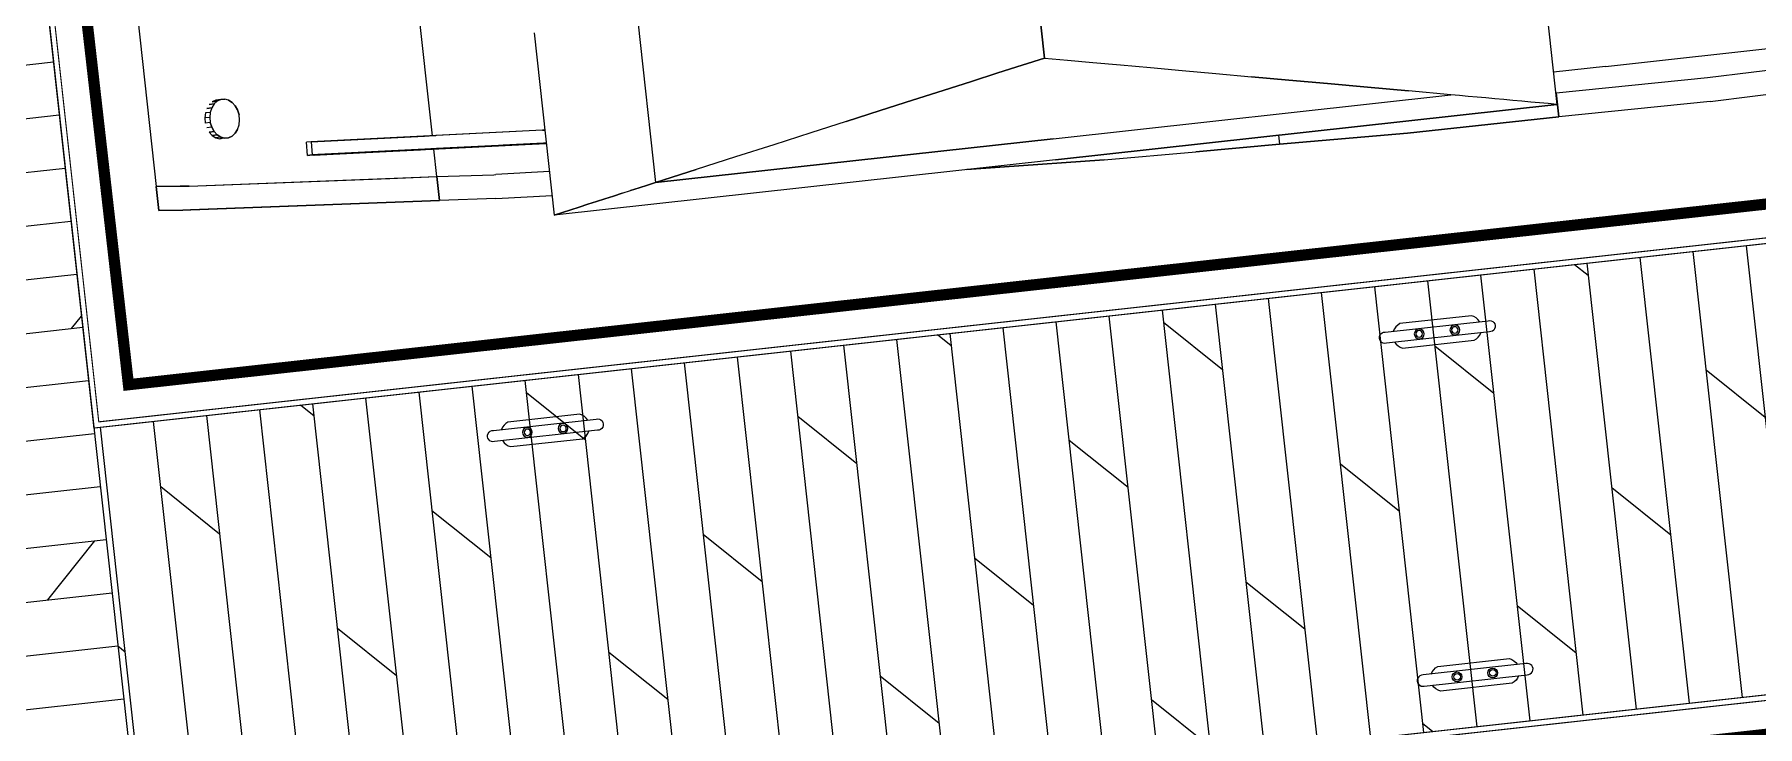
# Model space of a CAD drawing. Header units: millimetres. Extents: x -1003406 to 3312184, y 81337 to 716393.
# Drawn here: x 1406898 to 1414579, y 469580 to 472666 of the extents above; entities that cross this region are included whole.
import ezdxf

# ---------------------------------------------------------------- set-up
doc = ezdxf.new("R2010")
doc.units = ezdxf.units.MM
doc.header["$LTSCALE"] = 10
doc.layers.get('0').update_dxf_attribs({"linetype": 'CONTINUOUS'})
for name, color, linetype in [('W- bollard系船栓', 4, 'CONTINUOUS'), ('W-_ANTICOLLISION防撞措施', 192, 'CONTINUOUS'), ('W-FLOAT_BOWL浮筒', 253, 'CONTINUOUS'), ('W-STEEL_FRAME钢架', 3, 'CONTINUOUS'), ('W-WOOD_FLOOR木地板', 30, 'CONTINUOUS'), ('配筋率', 61, 'CONTINUOUS')]:
    doc.layers.add(name, color=color, linetype=linetype)

# ---------------------------------------------------------------- blocks, each defined once
blk = doc.blocks.new('$matou$00000081')
at = {"elevation": 0}
for points in [[(115.4, -12.5, 1.151757), (115.4, 12.5), (-115.4, 12.5, 1.151757), (-115.4, -12.5), (115.4, -12.5)], [(-96.2, 12.5, -0.182727), (-79.9, 27.6), (80.9, 27.6, -0.182727), (97.2, 12.5)], [(97.2, -12.5, -0.182727), (80.9, -27.6), (-79.9, -27.6, -0.182727), (-96.2, -12.5, -0.127039)]]:
    blk.add_lwpolyline(points, format="xyb", dxfattribs=at)
for centre, radius in [((-39.5, 0, 0), 10.9), ((-39.5, 0, 0), 7.27), ((40.5, 0, 0), 10.9), ((40.5, 0, 0), 7.27)]:
    blk.add_circle(centre, radius)
blk = doc.blocks.new('*U404')
at = {"layer": 'W- bollard系船栓', "xscale": 2, "yscale": -2, "rotation": 180}
blk.add_blockref('$matou$00000081', (0, 0, 0), dxfattribs=at)
blk = doc.blocks.new('*U405')
at = {"layer": 'W- bollard系船栓', "color": 0, "linetype": 'ByBlock', "lineweight": -2, "transparency": 16777216}
for p in [(0, 0), (4000, 0)]:
    blk.add_blockref('*U404', p, dxfattribs=at)
blk = doc.blocks.new('*U402')
at = {"layer": 'W- bollard系船栓', "xscale": 2, "yscale": -2, "rotation": 180}
blk.add_blockref('$matou$00000081', (0, 0, 0), dxfattribs=at)
blk = doc.blocks.new('*U403')
at = {"layer": 'W- bollard系船栓', "color": 0, "linetype": 'ByBlock', "lineweight": -2, "transparency": 16777216}
blk.add_blockref('*U402', (4000, 0), dxfattribs=at)
blk = doc.blocks.new('$matou$00000062')
at = {"color": 0, "linetype": 'Continuous'}
for p, q in [((-1659.6, 7196.1), (-1650.7, 7299.6)), ((-1650.7, 7299.6), (-1659.6, 7196.1)), ((-1650.7, 7299.2), (-1554.1, 7300)), ((-1650.7, 7299.2), (-1650.7, 7300)), ((-1650.7, 7300), (-1554.1, 7300)), ((-1650.7, 7299.2), (-1554.1, 7300)), ((-1554.1, 7299.6), (-1650.7, 7299.6)), ((-1554.1, 7299.6), (-1650.7, 7299.6)), ((-1650.7, 7299.2), (-1554.1, 7299.2)), ((-1606.1, 7300), (-1606.1, 7300)), ((-1606.1, 7300), (-1606.1, 7300)), ((-1563.1, 7196.1), (-1554.1, 7299.2)), ((-1554.1, 7299.2), (-1563.1, 7196.1)), ((-1563.1, 7196.1), (-1554.1, 7299.2)), ((-1554.1, 7300), (-1554.1, 7299.2)), ((0, 7299.6), (-1554.1, 7299.6)), ((0, 7299.6), (-1554.1, 7299.6)), ((-1734.6, 6084.7), (-1662.6, 7162.4)), ((-1662.6, 7162.1), (-1734.6, 6084.4)), ((-1734.6, 6084.4), (-1662.6, 7162.1)), ((-1734.6, 6084.7), (-1662.6, 7161.7)), ((-1734.6, 6084), (-1662.6, 7161.7)), ((-1734.6, 6084.7), (-1662.6, 7161.7)), ((-1662.6, 7162.1), (-1659.6, 7196.1)), ((-1659.6, 7196.1), (-1662.6, 7162.1)), ((-1662.6, 7161.7), (-1662.6, 7162.4)), ((-1563.1, 7196.1), (-1566.4, 7157.9)), ((-1563.1, 7196.1), (-1566.4, 7157.9)), ((-1566.4, 7157.9), (-1563.1, 7196.1)), ((-1566.4, 7157.9), (-1638.1, 6084.4)), ((-1566.4, 7157.9), (-1638.1, 6084.4)), ((-1566.4, 7157.9), (-1594.2, 6741.8)), ((-1373.6, 7033.6), (-1384.2, 7019.2)), ((-1373.6, 7033.6), (-1358.8, 7045.3)), ((-1373.6, 7012.1), (-1373.6, 7033.6)), ((-1373.6, 7033.6), (-1373.6, 7012.1)), ((-1373.6, 7012.1), (-1358.8, 7023.8)), ((-1373.6, 7012.1), (-1358.8, 7023.8)), ((-1358.8, 7045.3), (-1358.8, 7023.8)), ((-1358.8, 7023.8), (-1358.8, 7045.3)), ((-1358.8, 7023.8), (-1340.8, 7032)), ((-1340.8, 7032), (-1358.8, 7023.8)), ((-1340.8, 7032), (-1340.8, 7053.5)), ((-1340.8, 7032), (-1340.8, 7053.5)), ((-1340.8, 7032), (-1320.7, 7036.1)), ((-1320.7, 7036.1), (-1340.8, 7032)), ((-1320.7, 7036.1), (-1320.7, 7057.6)), ((-1320.7, 7036.1), (-1320.7, 7057.6)), ((-1300.1, 7057.3), (-1320.7, 7057.6)), ((-1300.1, 7035.8), (-1320.7, 7036.1)), ((-1300.1, 7035.8), (-1320.7, 7036.1)), ((-1300.1, 7035.8), (-1300.1, 7057.3)), ((-1300.1, 7035.8), (-1300.1, 7057.3)), ((-1280.3, 7052.7), (-1300.1, 7057.3)), ((-1280.3, 7031.2), (-1300.1, 7035.8)), ((-1280.3, 7031.2), (-1300.1, 7035.8)), ((-1280.3, 7031.2), (-1280.3, 7052.7)), ((-1280.3, 7031.2), (-1280.3, 7052.7)), ((-1262.6, 7022.6), (-1280.3, 7031.2)), ((-1262.6, 7022.6), (-1280.3, 7031.2)), ((-1262.6, 7022.6), (-1262.6, 7044)), ((-1262.6, 7044), (-1262.6, 7022.6)), ((-1248.3, 7010.4), (-1262.6, 7022.6)), ((-1248.3, 7010.4), (-1262.6, 7022.6)), ((-1248.3, 7031.9), (-1248.3, 7010.4)), ((-1248.3, 7010.4), (-1248.3, 7031.9)), ((-1390.2, 6964.6), (-1390.2, 6986.1)), ((-1390.2, 6964.6), (-1390.2, 6986.1)), ((-1390.2, 6964.6), (-1389.9, 6981.5)), ((-1389.9, 6981.5), (-1390.2, 6964.6)), ((-1385.2, 6948.3), (-1390.2, 6964.6)), ((-1390.2, 6964.6), (-1385.2, 6948.3)), ((-1389.9, 7003), (-1390, 6997.2)), ((-1384.2, 7019.2), (-1389.9, 7003)), ((-1389.9, 6981.5), (-1389.9, 7003)), ((-1389.9, 6981.5), (-1389.9, 7003)), ((-1389.9, 6981.5), (-1384.2, 6997.7)), ((-1384.2, 6997.7), (-1389.9, 6981.5)), ((-1384.2, 6997.7), (-1384.2, 7019.2)), ((-1384.2, 6997.7), (-1384.2, 7019.2)), ((-1384.2, 6997.7), (-1373.6, 7012.1)), ((-1373.6, 7012.1), (-1384.2, 6997.7)), ((-1248.3, 7010.4), (-1238.3, 6995.7)), ((-1238.3, 6995.7), (-1248.3, 7010.4)), ((-1239.2, 6946.3), (-1233.6, 6962.5)), ((-1239.2, 6946.3), (-1233.6, 6962.5)), ((-1238.3, 6995.7), (-1238.3, 7017.2)), ((-1238.3, 7017.2), (-1238.3, 6995.7)), ((-1233.2, 7000.9), (-1238.3, 7017.2)), ((-1233.2, 6979.4), (-1238.3, 6995.7)), ((-1233.2, 6979.4), (-1238.3, 6995.7)), ((-1233.2, 6979.4), (-1233.6, 6962.5)), ((-1233.6, 6962.5), (-1233.2, 6979.4)), ((-1233.2, 7000.9), (-1233.2, 6979.4)), ((-1233.2, 6979.4), (-1233.2, 7000.9)), ((-1375.2, 6933.6), (-1385.2, 6948.3)), ((-1385.2, 6948.3), (-1375.2, 6933.6)), ((-1360.8, 6921.5), (-1375.2, 6933.6)), ((-1375.2, 6933.6), (-1360.8, 6921.5)), ((-1360.8, 6921.5), (-1343.2, 6912.8)), ((-1360.8, 6921.5), (-1343.2, 6912.8)), ((-1343.2, 6912.8), (-1323.3, 6908.2)), ((-1343.2, 6912.8), (-1323.3, 6908.2)), ((-1323.3, 6908.2), (-1302.7, 6907.9)), ((-1323.3, 6908.2), (-1302.7, 6907.9)), ((-1282.7, 6912), (-1302.7, 6907.9)), ((-1302.7, 6907.9), (-1282.7, 6912)), ((-1264.7, 6920.2), (-1282.7, 6912)), ((-1282.7, 6912), (-1264.7, 6920.2)), ((-1264.7, 6920.2), (-1249.9, 6931.9)), ((-1264.7, 6920.2), (-1249.9, 6931.9)), ((-1239.2, 6946.3), (-1249.9, 6931.9)), ((-1249.9, 6931.9), (-1239.2, 6946.3)), ((-1594.2, 6741.8), (-1624.5, 6287.6)), ((-1497.3, 6605.9), (-1525.9, 6091.6)), ((-1509.4, 6377.2), (-1497.3, 6604)), ((-1497.3, 6604), (-1509.4, 6377.2)), ((-1495.7, 6611.5), (-1506.9, 6410.3)), ((-1497.3, 6605.9), (-1495.8, 6632.2)), ((-1497.3, 6605.9), (-1495.8, 6632.2)), ((-1497.3, 6604), (-1497.2, 6587)), ((-1497.2, 6587), (-1497.3, 6604)), ((-1495.7, 6611.5), (-1497.2, 6585.2)), ((-1497.2, 6585.2), (-1495.7, 6611.5)), ((-1495.8, 6632.2), (-1442.9, 6630.2)), ((-1495.7, 6611.5), (-1495.8, 6632.2)), ((-1495.8, 6632.2), (-1442.9, 6630.2)), ((-1495.8, 6632.2), (-1495.7, 6611.5)), ((-1442.8, 6609.5), (-1495.7, 6611.5)), ((-1442.8, 6609.5), (-1495.7, 6611.5)), ((-1442.8, 6609.5), (-1470.1, 6118.2)), ((-1444.2, 6583.2), (-1442.8, 6609.5)), ((-1442.8, 6609.5), (-1444.2, 6583.2)), ((-1442.8, 6609.5), (-1442.9, 6630.2)), ((-1442.8, 6609.5), (-1442.9, 6630.2)), ((-1526.6, 6077.1), (-1498, 6591.3)), ((-1497.2, 6585.2), (-1525.8, 6070.9)), ((-1497.2, 6585.2), (-1522.8, 6123.5)), ((-1522.8, 6123.5), (-1497.2, 6585.2)), ((-1498, 6591.3), (-1522.2, 6156)), ((-1522.2, 6156), (-1498, 6591.3)), ((-1497.9, 6573.4), (-1522.1, 6138)), ((-1497.9, 6573.4), (-1522.1, 6138)), ((-1498, 6591.3), (-1510.1, 6365.2)), ((-1498, 6591.3), (-1510.1, 6365.2)), ((-1510.1, 6364.2), (-1497.9, 6573.4)), ((-1497.9, 6573.4), (-1510.1, 6364.2)), ((-1509.4, 6377.2), (-1497.2, 6587)), ((-1497.2, 6587), (-1509.4, 6377.2)), ((-1498.5, 5607.3), (-1444.2, 6583.2)), ((-1444.2, 6583.2), (-1472.8, 6069)), ((-1444.2, 6583.2), (-1469.9, 6121.5)), ((-1469.9, 6121.5), (-1444.2, 6583.2)), ((-1510.8, 6352.2), (-1522.9, 6125.4)), ((-1510.8, 6352.2), (-1522.9, 6125.4)), ((-1510.8, 6352.2), (-1522.9, 6142.4)), ((-1522.9, 6142.4), (-1510.8, 6352.2)), ((-1522.2, 6156), (-1510.1, 6365.2)), ((-1522.2, 6156), (-1510.1, 6365.2)), ((-1510.1, 6364.2), (-1522.1, 6138)), ((-1522.1, 6138), (-1510.1, 6364.2)), ((-1510.8, 6352.2), (-1510.1, 6364.2)), ((-1509.4, 6377.2), (-1510.1, 6365.2)), ((-1509.6, 6364.2), (-1510.1, 6364.2)), ((-1624.5, 6287.6), (-1638.1, 6084.4)), ((-1526.6, 6077.1), (-1522.2, 6156)), ((-1525.8, 6070.9), (-1522.8, 6123.5)), ((-1525.8, 6070.9), (-1522.8, 6123.5)), ((-1523, 6146.3), (-1522.9, 6144.2)), ((-1523, 6146.3), (-1522.9, 6144.2)), ((-1522.9, 6142.4), (-1522.9, 6125.4)), ((-1522.9, 6142.4), (-1521.9, 6142.3)), ((-1522.9, 6142.4), (-1522.9, 6125.4)), ((-1521.9, 6142.3), (-1522.9, 6142.4)), ((-1472.8, 6069), (-1469.9, 6121.5)), ((-1472.8, 6069), (-1469.9, 6121.5)), ((-1751.8, 5841), (-1734.6, 6084.4)), ((-1751.8, 5841), (-1734.6, 6084.4)), ((-1734.6, 6084.7), (-1734.6, 6084)), ((-1734.6, 6084.4), (-1638.1, 6084.4)), ((-1638.1, 6084.4), (-1734.6, 6084.4)), ((-1638.1, 6084.4), (-1655.6, 5837.6)), ((-1638.1, 6084.4), (-1655.6, 5837.6)), ((-1638.1, 6084.4), (-1655.6, 5837.6)), ((-1638.1, 6084.4), (-1526.3, 6084.4)), ((-1638.1, 6084.4), (-1526.3, 6084.4)), ((-1552.1, 5596.4), (-1524.6, 6091.8)), ((-1552.1, 5596.4), (-1525.8, 6070.9)), ((-1525.9, 6091.6), (-1551.5, 5629.9)), ((-1525.9, 6091.6), (-1551.5, 5629.9)), ((-1550.8, 5641.7), (-1526.6, 6077.1)), ((-1550.8, 5641.7), (-1526.6, 6077.1)), ((-1526.5, 6059.1), (-1550.7, 5623.8)), ((-1526.5, 6059.1), (-1550.7, 5623.8)), ((-1526.6, 6077.1), (-1538.6, 5850.9)), ((-1526.6, 6077.1), (-1538.6, 5850.9)), ((-1526.5, 6059.1), (-1538.6, 5849.9)), ((-1538.6, 5849.9), (-1526.5, 6059.1)), ((-1525.9, 6089.8), (-1537.9, 5862.9)), ((-1537.9, 5862.9), (-1525.9, 6089.8)), ((-1537.9, 5862.9), (-1525.8, 6072.8)), ((-1525.8, 6072.8), (-1537.9, 5862.9)), ((-1525.9, 6091.6), (-1525.9, 6093.7)), ((-1525.9, 6091.6), (-1525.9, 6093.7)), ((-1525.8, 6072.8), (-1525.9, 6089.8)), ((-1525.8, 6072.8), (-1525.9, 6089.8)), ((-1498.5, 5607.3), (-1472.8, 6069)), ((-1498.5, 5607.3), (-1472.8, 6069)), ((-1472, 6084.4), (0, 6084.4)), ((-1472, 6084.4), (0, 6084.4)), ((-1751.8, 5841), (-1764.3, 5596.4)), ((-1751.8, 5841), (-1764.3, 5596.4)), ((-1539.3, 5837.9), (-1551.5, 5628.1)), ((-1551.5, 5628.1), (-1539.3, 5837.9)), ((-1539.3, 5837.9), (-1551.4, 5611.1)), ((-1539.3, 5837.9), (-1551.4, 5611.1)), ((-1550.8, 5641.7), (-1538.6, 5850.9)), ((-1550.8, 5641.7), (-1538.6, 5850.9)), ((-1550.7, 5623.8), (-1538.6, 5849.9)), ((-1550.7, 5623.8), (-1538.6, 5849.9)), ((-1539.3, 5837.9), (-1538.6, 5849.9)), ((-1537.9, 5862.9), (-1538.6, 5850.9)), ((-1538.1, 5849.9), (-1538.6, 5849.9)), ((-1667.6, 5596.4), (-1656.1, 5828.5)), ((-1667.6, 5596.4), (-1656.1, 5828.5)), ((-1655.6, 5837.6), (-1656.1, 5828.5)), ((-1655.6, 5837.6), (-1656.1, 5828.5)), ((-1541.7, 5784), (-1551.4, 5609.2)), ((-1551.4, 5609.2), (-1541.7, 5784)), ((-1551.5, 5629.9), (-1553.4, 5596.4)), ((-1553.3, 5596.4), (-1550.8, 5641.7)), ((-1551.5, 5632.2), (-1551.5, 5629.9)), ((-1551.5, 5629.9), (-1551.5, 5632.2)), ((-1844.1, 3407.9), (-1844.1, 5596.4)), ((-1844.1, 3407.9), (-1844.1, 5596.4)), ((-1844.1, 5596.4), (-1837.2, 5559.7)), ((-1837.2, 5559.7), (-1844.1, 5596.4)), ((-1104, 5596.4), (-1844.1, 5596.4)), ((-1104, 5596.4), (-1844.1, 5596.4)), ((-1552.2, 5596.4), (-1550.7, 5623.8)), ((-1551.4, 5609.2), (-1552.1, 5596.4)), ((-1552.1, 5596.4), (-1551.4, 5609.2)), ((-1551.5, 5628.1), (-1551.4, 5611.1)), ((-1551.5, 5628.1), (-1550.5, 5628.1)), ((-1551.5, 5628.1), (-1551.4, 5611.1)), ((-1550.5, 5628.1), (-1551.5, 5628.1)), ((-1499.1, 5596.4), (-1498.5, 5607.3)), ((-1499.1, 5596.4), (-1498.5, 5607.3)), ((-1498.5, 5607.3), (-1499.1, 5596.4)), ((-1499.1, 5596.4), (-1498.5, 5607.3)), ((-1837.2, 5559.7), (-1830.1, 5522.5)), ((-1830.1, 5522.5), (-1837.2, 5559.7)), ((-1830.1, 5522.5), (-1823, 5484.8)), ((-1823, 5484.8), (-1830.1, 5522.5)), ((-1823, 5484.8), (-1815.9, 5446.7)), ((-1815.9, 5446.7), (-1823, 5484.8)), ((-1815.9, 5446.7), (-1808.6, 5408.5)), ((-1808.6, 5408.5), (-1815.9, 5446.7)), ((-1808.6, 5408.5), (-1801.4, 5370.1)), ((-1801.4, 5370.1), (-1808.6, 5408.5)), ((-1801.4, 5370.1), (-1794.2, 5331.8)), ((-1794.2, 5331.8), (-1801.4, 5370.1)), ((-1794.2, 5331.8), (-1787, 5293.5)), ((-1787, 5293.5), (-1794.2, 5331.8)), ((-1787, 5293.5), (-1779.8, 5255.5)), ((-1787, 5293.5), (-1779.8, 5255.5)), ((-1779.8, 5255.5), (-1772.7, 5217.8)), ((-1772.7, 5217.8), (-1779.8, 5255.5)), ((-1772.7, 5217.8), (-1765.7, 5180.6)), ((-1765.7, 5180.6), (-1772.7, 5217.8)), ((-1765.7, 5180.6), (-1758.7, 5143.9)), ((-1758.7, 5143.9), (-1765.7, 5180.6)), ((-1758.7, 3407.9), (-1758.7, 5143.9)), ((-1758.7, 5143.9), (-1758.7, 3407.9)), ((-1104, 5143.9), (-1758.7, 5143.9)), ((-1104, 5143.9), (-1758.7, 5143.9)), ((-1724.7, 4963.4), (-1758.7, 5143.9)), ((-1104, 5143.9), (-1758.7, 5143.9)), ((-1758.7, 5143.9), (-1724.7, 4963.4)), ((-1758.7, 5143.9), (-1758.7, 3407.9)), ((-1691.5, 4787.3), (-1724.7, 4963.4)), ((-1691.5, 4787.3), (-1724.7, 4963.4)), ((-1659.3, 4616.4), (-1691.5, 4787.3)), ((-1659.3, 4616.4), (-1691.5, 4787.3)), ((-1628.1, 4451.2), (-1659.3, 4616.4)), ((-1628.1, 4451.2), (-1659.3, 4616.4)), ((-1598.2, 4292.4), (-1628.1, 4451.2)), ((-1598.2, 4292.4), (-1628.1, 4451.2)), ((-1569.6, 4140.7), (-1598.2, 4292.4)), ((-1598.2, 4292.4), (-1569.6, 4140.7)), ((-1542.4, 3996.5), (-1569.6, 4140.7)), ((-1569.6, 4140.7), (-1542.4, 3996.5)), ((-1516.7, 3860.5), (-1542.4, 3996.5)), ((-1542.4, 3996.5), (-1516.7, 3860.5)), ((-1492.7, 3733.1), (-1516.7, 3860.5)), ((-1516.7, 3860.5), (-1492.7, 3733.1)), ((-1849, 3651.8), (-1844.1, 3795.8)), ((-1844.1, 3795.8), (-1849, 3651.8)), ((-1470.4, 3615), (-1492.7, 3733.1)), ((-1492.7, 3733.1), (-1470.4, 3615)), ((-1866.5, 3198.7), (-1849, 3651.8)), ((-1849, 3651.8), (-1866.5, 3198.7)), ((-1849, 3651.8), (-1844.1, 3651.8)), ((-1844.1, 3651.8), (-1849, 3651.8)), ((-1450, 3506.4), (-1470.4, 3615)), ((-1470.4, 3615), (-1450, 3506.4)), ((-1431.4, 3407.9), (-1450, 3506.4)), ((-1450, 3506.4), (-1431.4, 3407.9)), ((-1844.1, 3407.9), (-1844.1, 1219.5)), ((-1844.1, 1219.5), (-1844.1, 3407.9)), ((-1758.7, 3407.9), (-1758.7, 1672)), ((-1758.7, 3407.9), (-1758.7, 1672)), ((-1758.7, 3407.9), (-1758.7, 1672)), ((-1431.4, 3407.9), (-1450, 3309.4)), ((-1431.4, 3407.9), (-1450, 3309.4)), ((-1104, 3407.9), (-1431.4, 3407.9)), ((-1431.4, 3407.9), (-1104, 3407.9)), ((-1450, 3309.4), (-1470.4, 3200.9)), ((-1450, 3309.4), (-1470.4, 3200.9)), ((-1866.5, 3198.7), (-1874, 2799.5)), ((-1866.5, 3198.7), (-1874, 2799.5)), ((-1470.4, 3200.9), (-1492.7, 3082.7)), ((-1470.4, 3200.9), (-1492.7, 3082.7)), ((-1492.7, 3082.7), (-1516.7, 2955.4)), ((-1492.7, 3082.7), (-1516.7, 2955.4)), ((-1516.7, 2955.4), (-1542.4, 2819.4)), ((-1516.7, 2955.4), (-1542.4, 2819.4)), ((-1874, 2799.5), (-1880.5, 2434.7)), ((-1880.5, 2434.7), (-1874, 2799.5)), ((-1542.4, 2819.4), (-1569.6, 2675.2)), ((-1542.4, 2819.4), (-1569.6, 2675.2)), ((-1569.6, 2675.2), (-1598.2, 2523.5)), ((-1569.6, 2675.2), (-1598.2, 2523.5)), ((-1598.2, 2523.5), (-1628.1, 2364.7)), ((-1628.1, 2364.7), (-1598.2, 2523.5)), ((-1893.1, 1877.6), (-1880.5, 2434.7)), ((-1880.5, 2434.7), (-1893.1, 1877.6)), ((-1844.1, 2434.7), (-1880.5, 2434.7)), ((-1844.1, 2434.7), (-1880.5, 2434.7)), ((-1659.3, 2199.5), (-1628.1, 2364.7)), ((-1628.1, 2364.7), (-1659.3, 2199.5)), ((-1691.5, 2028.5), (-1659.3, 2199.5)), ((-1659.3, 2199.5), (-1691.5, 2028.5)), ((-1691.5, 2028.5), (-1724.7, 1852.5)), ((-1724.7, 1852.5), (-1691.5, 2028.5)), ((-1895, 1217.3), (-1893.1, 1877.6)), ((-1893.1, 1877.6), (-1895, 1217.3)), ((-1758.7, 1672), (-1724.7, 1852.5)), ((-1758.7, 1672), (-1724.7, 1852.5)), ((-1765.7, 1635.3), (-1758.7, 1672)), ((-1765.7, 1635.3), (-1758.7, 1672)), ((-1772.7, 1598), (-1765.7, 1635.3)), ((-1772.7, 1598), (-1765.7, 1635.3)), ((-1787, 1522.3), (-1779.8, 1560.3)), ((-1787, 1522.3), (-1779.8, 1560.3)), ((-1779.8, 1560.3), (-1772.7, 1598)), ((-1779.8, 1560.3), (-1772.7, 1598)), ((-1801.4, 1445.7), (-1794.2, 1484.1)), ((-1801.4, 1445.7), (-1794.2, 1484.1)), ((-1794.2, 1484.1), (-1787, 1522.3)), ((-1794.2, 1484.1), (-1787, 1522.3)), ((-1815.9, 1369.1), (-1808.6, 1407.4)), ((-1815.9, 1369.1), (-1808.6, 1407.4)), ((-1808.6, 1407.4), (-1801.4, 1445.7)), ((-1808.6, 1407.4), (-1801.4, 1445.7)), ((-1830.1, 1293.4), (-1823, 1331.1)), ((-1830.1, 1293.4), (-1823, 1331.1)), ((-1823, 1331.1), (-1815.9, 1369.1)), ((-1823, 1331.1), (-1815.9, 1369.1)), ((-1844.1, 1219.5), (-1837.2, 1256.2)), ((-1844.1, 1219.5), (-1837.2, 1256.2)), ((-1837.2, 1256.2), (-1830.1, 1293.4)), ((-1837.2, 1256.2), (-1830.1, 1293.4)), ((-1900, 556.5), (-1895, 1217.3)), ((-1900, 556.5), (-1895, 1217.3)), ((-1895, 1217.3), (-1797.8, 1217.3)), ((-1797.8, 1217.3), (-1895, 1217.3)), ((-1104, 1219.5), (-1844.1, 1219.5)), ((-1104, 1219.5), (-1844.1, 1219.5)), ((-1797.8, 1217.3), (-1802.8, 556.5)), ((-1797.8, 1217.3), (-1802.8, 556.5)), ((-1797.8, 1219.5), (-1797.8, 1217.3)), ((-1797.8, 1219.5), (-1797.8, 1217.3)), ((-1713.5, 991.1), (-1713.5, 1219.5)), ((-1713.5, 991.1), (-1713.5, 1219.5)), ((-1713.5, 991.1), (-1713.5, -2415)), ((-1713.5, 991.1), (-1713.5, -2415)), ((-1900, 556.5), (-1893.2, -0.2)), ((-1900, 556.5), (-1893.2, -0.2)), ((-1802.8, 556.5), (-1796, -0.2)), ((-1802.8, 556.5), (-1796, -0.2))]:
    blk.add_line(p, q, dxfattribs=at)

msp = doc.modelspace()

# ---------------------------------------------------------------- hatches: boundary and pattern name
at = {"layer": 'W-WOOD_FLOOR木地板'}
h = msp.add_hatch(dxfattribs=at)
h.set_pattern_fill('DOLMIT', color=256, scale=300, angle=6.29735)
h.set_pattern_definition([(6.297353, (178631.93, -59016.14), (-26.119285, 236.68579), []), (51.29735, (178631.9, -59016.14), (-525.6098, 421.13273), [336.7564, -673.512])])
h.paths.add_polyline_path([(1410014.6, 445068.1), (1406394.9, 477869), (1393970.3, 476497.9), (1394091.4, 475400.6), (1398000.2, 470857.6), (1400624.6, 465123.9), (1402404.1, 459331.6), (1405367, 432482.4), (1411330.8, 433140.6), (1410453.3, 441092.3)])
h = msp.add_hatch(dxfattribs=at)
h.set_pattern_fill('DOLMIT', color=256, scale=300, angle=96.29735)
h.set_pattern_definition([(96.297353, (8480.44, -259656.07), (-236.685792, -26.119285), []), (141.297353, (8480.44, -259656.1), (-421.13273, -525.6098), [336.7564, -673.512])])
edge = h.paths.add_edge_path()
edge.add_line((1407159.9, 470936.1), (1407382.1, 468923.3))
edge.add_line((1407382.1, 468923.3), (1423285.5, 470678.3))
edge.add_line((1423285.5, 470678.3), (1423066.1, 472666.3))
edge.add_line((1423066.1, 472666.3), (1407162.7, 470911.3))

# ---------------------------------------------------------------- linework, layer by layer
at = {"layer": 'W-_ANTICOLLISION防撞措施', "const_width": 50}
msp.add_lwpolyline([(1406543.9, 477886), (1407317.1, 471104.5), (1423171.2, 472853.9), (1423429, 470518.1), (1407526.3, 468763.2), (1408896.4, 457244), (1424800.7, 458999.1), (1425069.5, 456563.9), (1409166, 454808.8), (1410432.9, 443328.5), (1426336.4, 445083.6), (1426605.1, 442648.3), (1410701.7, 440893.3), (1411568.2, 433041)], dxfattribs=at)
at = {"layer": 'W-FLOAT_BOWL浮筒', "const_width": 5}
msp.add_lwpolyline([(1410234, 443080.2), (1426137.4, 444835.2), (1426356.8, 442847.3), (1410453.3, 441092.3), (1411330.8, 433140.6), (1405367, 432482.4), (1402404.1, 459331.6), (1400624.6, 465123.9), (1398000.2, 470857.6), (1394091.4, 475400.6), (1393970.3, 476497.9), (1406394.9, 477869), (1407162.7, 470911.3), (1423066.1, 472666.3), (1423285.5, 470678.3), (1407382.1, 468923.3), (1408698.3, 456995.7), (1424601.8, 458750.8), (1424821.2, 456762.8), (1408917.7, 455007.8), (1410234, 443080.2)], dxfattribs=at)
at = {"layer": 'W-FLOAT_BOWL浮筒'}
msp.add_lwpolyline([(1410234, 443080.2), (1426137.4, 444835.2), (1426356.8, 442847.3), (1410453.3, 441092.3), (1411330.8, 433140.6), (1405367, 432482.4), (1402404.1, 459331.6), (1400624.6, 465123.9), (1398000.2, 470857.6), (1394091.4, 475400.6), (1393970.3, 476497.9), (1406394.9, 477869), (1408698.3, 456995.7), (1424601.8, 458750.8), (1424821.2, 456762.8), (1408917.7, 455007.8), (1410234, 443080.2)], dxfattribs=at)
at = {"layer": 'W-STEEL_FRAME钢架', "const_width": 5}
msp.add_lwpolyline([(1410256.1, 443107.8), (1426159.5, 444862.8), (1426384.4, 442825.2), (1410480.9, 441070.2), (1411358.4, 433118.4), (1405344.9, 432454.8), (1402379.5, 459326.6), (1400601.2, 465114.9), (1397979, 470843.9), (1394067.4, 475390.2), (1393942.7, 476520), (1406417, 477896.6), (1407184.8, 470938.9), (1423088.2, 472693.9), (1423313.1, 470656.2), (1407409.6, 468901.2), (1408720.4, 457023.3), (1424623.9, 458778.3), (1424848.7, 456740.7), (1408945.3, 454985.7)], close=True, dxfattribs=at)

# ---------------------------------------------------------------- block references
at = {"layer": 'W- bollard系船栓', "rotation": 6.297352635699028}
msp.add_blockref('*U405', (1409175.9, 470901.2), dxfattribs=at)
at = {"layer": 'W- bollard系船栓', "xscale": -1, "rotation": 186.297352635699}
msp.add_blockref('*U403', (1409344.7, 469372.1), dxfattribs=at)
at = {"layer": '配筋率', "color": 34, "xscale": 1.105263157894737, "yscale": 1.027397260273973, "rotation": 96.29735263570043}
msp.add_blockref('$matou$00000062', (1414706.8, 474517.7), dxfattribs=at)

doc.saveas('drawing.dxf')
